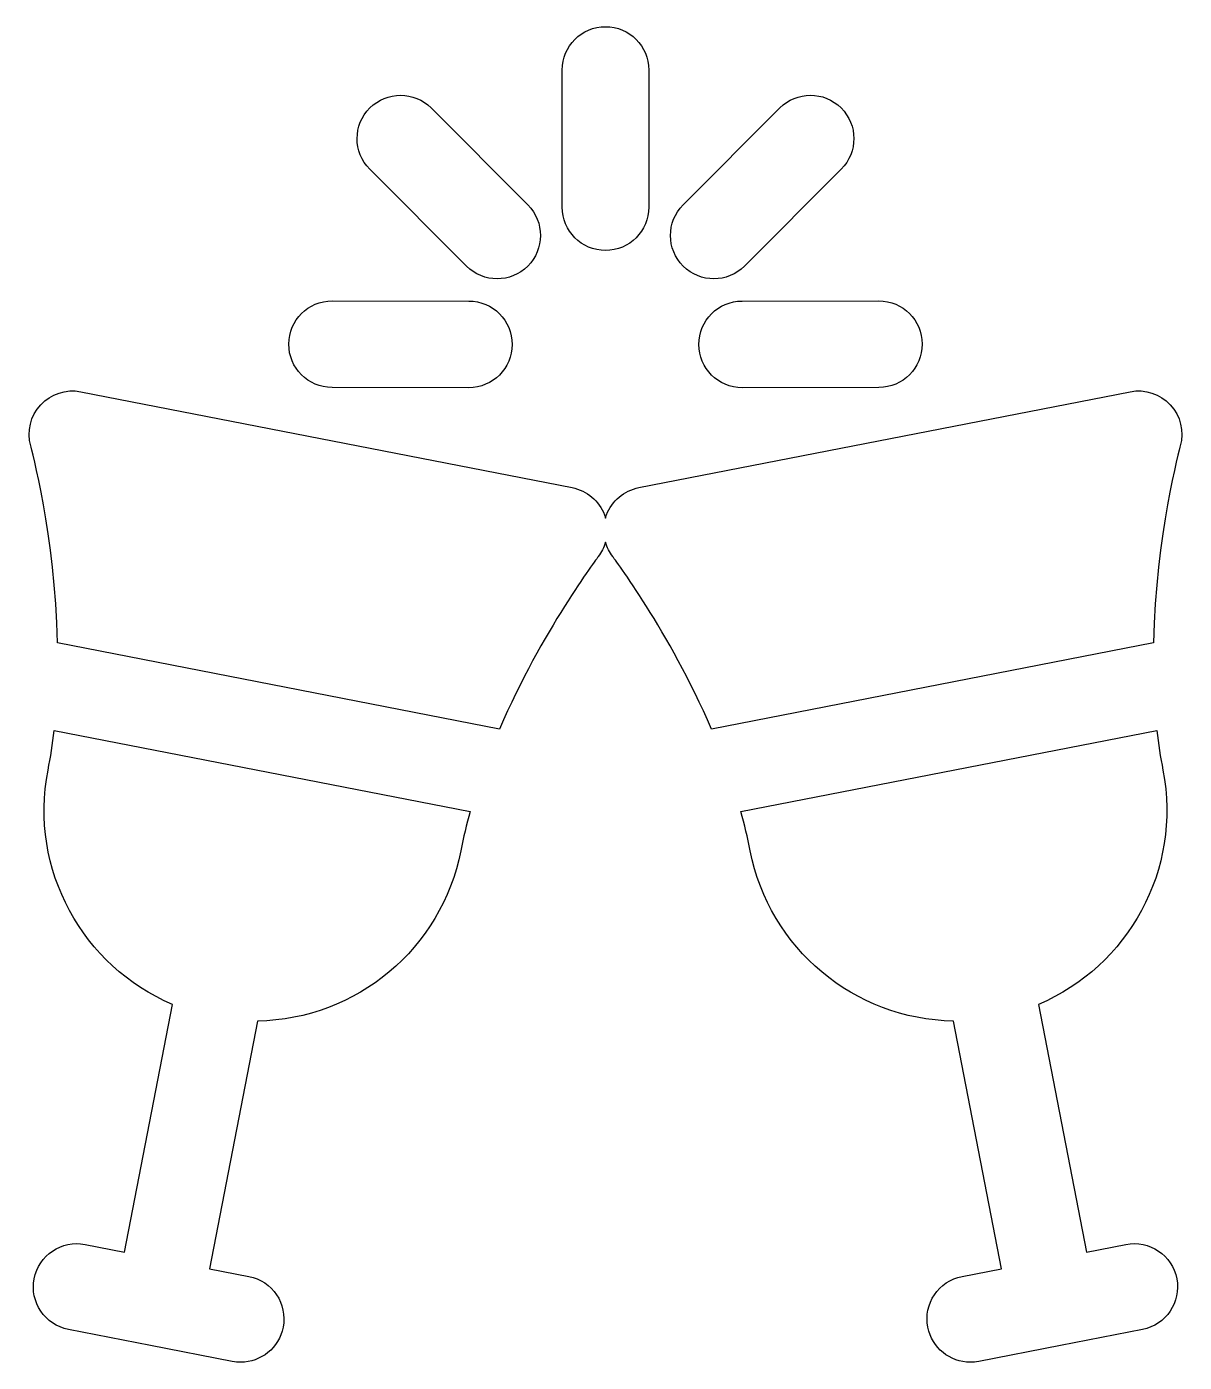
# Model space of a CAD drawing. Header units: centimetres. Extents: x -9.4 to 9.4, y -10.8 to 10.8.
import ezdxf

# ---------------------------------------------------------------- set-up
doc = ezdxf.new("R2010")
doc.units = ezdxf.units.CM
doc.header["$MEASUREMENT"] = 0
doc.layers.add('Layer 1', color=7, linetype='Continuous')

msp = doc.modelspace()

# ---------------------------------------------------------------- linework, layer by layer
at = {"layer": 'Layer 1'}
for points, knots in [([(-0.00007, 7.17849), (0.38681, 7.17849), (0.70041, 7.49216), (0.70041, 7.87897), (0.70041, 7.87897), (0.70041, 7.87897), (0.7004, 10.09452), (0.7004, 10.09452), (0.7004, 10.09452), (0.7004, 10.4814), (0.38673, 10.795), (-0.00008, 10.795), (-0.00008, 10.795), (-0.38689, 10.795), (-0.70056, 10.48133), (-0.70056, 10.09452), (-0.70056, 10.09452), (-0.70056, 10.09452), (-0.70056, 7.87904), (-0.70056, 7.87904), (-0.70056, 7.87904), (-0.70055, 7.49217), (-0.38688, 7.17849), (-0.00007, 7.17849)], [0, 0, 0, 0, 0.14285714, 0.14285714, 0.14285714, 0.14285714, 0.28571429, 0.28571429, 0.28571429, 0.28571429, 0.42857143, 0.42857143, 0.42857143, 0.42857143, 0.57142857, 0.57142857, 0.57142857, 0.57142857, 0.71428571, 0.71428571, 0.71428571, 0.71428571, 1, 1, 1, 1]), ([(-2.24798, 6.92545), (-2.1111, 6.7882), (-1.93162, 6.71958), (-1.75199, 6.71958), (-1.75199, 6.71958), (-1.57302, 6.71958), (-1.39405, 6.78769), (-1.25731, 6.92407), (-1.25731, 6.92407), (-0.9834, 7.19725), (-0.98282, 7.64076), (-1.25593, 7.91474), (-1.25593, 7.91474), (-1.25593, 7.91474), (-2.81826, 9.48143), (-2.81826, 9.48143), (-2.81826, 9.48143), (-3.09152, 9.75534), (-3.53487, 9.75599), (-3.80893, 9.48281), (-3.80893, 9.48281), (-4.08284, 9.20963), (-4.08342, 8.76612), (-3.81031, 8.49214), (-3.81031, 8.49214), (-3.81031, 8.49214), (-2.24798, 6.92545), (-2.24798, 6.92545)], [0, 0, 0, 0, 0.125, 0.125, 0.125, 0.125, 0.25, 0.25, 0.25, 0.25, 0.375, 0.375, 0.375, 0.375, 0.5, 0.5, 0.5, 0.5, 0.625, 0.625, 0.625, 0.625, 0.75, 0.75, 0.75, 0.75, 1, 1, 1, 1]), ([(1.75163, 6.71965), (1.93118, 6.71965), (2.11081, 6.78827), (2.24762, 6.92552), (2.24762, 6.92552), (2.24762, 6.92552), (3.80988, 8.49221), (3.80988, 8.49221), (3.80988, 8.49221), (4.08306, 8.76619), (4.08241, 9.20977), (3.8085, 9.48288), (3.8085, 9.48288), (3.53459, 9.75599), (3.09101, 9.75548), (2.81783, 9.4815), (2.81783, 9.4815), (2.81783, 9.4815), (1.25557, 7.91481), (1.25557, 7.91481), (1.25557, 7.91481), (0.98239, 7.64083), (0.98304, 7.19725), (1.25695, 6.92414), (1.25695, 6.92414), (1.39375, 6.78777), (1.57265, 6.71965), (1.75163, 6.71965)], [0, 0, 0, 0, 0.125, 0.125, 0.125, 0.125, 0.25, 0.25, 0.25, 0.25, 0.375, 0.375, 0.375, 0.375, 0.5, 0.5, 0.5, 0.5, 0.625, 0.625, 0.625, 0.625, 0.75, 0.75, 0.75, 0.75, 1, 1, 1, 1]), ([(-4.42028, 4.96301), (-4.42028, 4.96301), (-2.21069, 4.9593), (-2.21069, 4.9593), (-2.21069, 4.9593), (-2.21025, 4.9593), (-2.20989, 4.9593), (-2.20953, 4.9593), (-2.20953, 4.9593), (-1.82316, 4.9593), (-1.50964, 5.2721), (-1.50905, 5.65861), (-1.50905, 5.65861), (-1.50847, 6.04549), (-1.82149, 6.35967), (-2.20836, 6.36025), (-2.20836, 6.36025), (-2.20836, 6.36025), (-4.41795, 6.36396), (-4.41795, 6.36396), (-4.41795, 6.36396), (-4.41839, 6.36396), (-4.41875, 6.36396), (-4.41911, 6.36396), (-4.41911, 6.36396), (-4.80548, 6.36396), (-5.119, 6.05116), (-5.11959, 5.66465), (-5.11959, 5.66465), (-5.12025, 5.27777), (-4.80716, 4.96359), (-4.42028, 4.96301)], [0, 0, 0, 0, 0.11111111, 0.11111111, 0.11111111, 0.11111111, 0.22222222, 0.22222222, 0.22222222, 0.22222222, 0.33333333, 0.33333333, 0.33333333, 0.33333333, 0.44444444, 0.44444444, 0.44444444, 0.44444444, 0.55555556, 0.55555556, 0.55555556, 0.55555556, 0.66666667, 0.66666667, 0.66666667, 0.66666667, 0.77777778, 0.77777778, 0.77777778, 0.77777778, 1, 1, 1, 1]), ([(1.50868, 5.65862), (1.50926, 5.27211), (1.82279, 4.95931), (2.20916, 4.95931), (2.20916, 4.95931), (2.20952, 4.95931), (2.20996, 4.95931), (2.21032, 4.95931), (2.21032, 4.95931), (2.21032, 4.95931), (4.41999, 4.96302), (4.41999, 4.96302), (4.41999, 4.96302), (4.80694, 4.9636), (5.11996, 5.27786), (5.1193, 5.66466), (5.1193, 5.66466), (5.11872, 6.05117), (4.80519, 6.36397), (4.41882, 6.36397), (4.41882, 6.36397), (4.41846, 6.36397), (4.41802, 6.36397), (4.41766, 6.36397), (4.41766, 6.36397), (4.41766, 6.36397), (2.20799, 6.36026), (2.20799, 6.36026), (2.20799, 6.36026), (1.82105, 6.35967), (1.50803, 6.04549), (1.50868, 5.65862)], [0, 0, 0, 0, 0.11111111, 0.11111111, 0.11111111, 0.11111111, 0.22222222, 0.22222222, 0.22222222, 0.22222222, 0.33333333, 0.33333333, 0.33333333, 0.33333333, 0.44444444, 0.44444444, 0.44444444, 0.44444444, 0.55555556, 0.55555556, 0.55555556, 0.55555556, 0.66666667, 0.66666667, 0.66666667, 0.66666667, 0.77777778, 0.77777778, 0.77777778, 0.77777778, 1, 1, 1, 1]), ([(9.13061, 4.68278), (8.96589, 4.86102), (8.72069, 4.94135), (8.48218, 4.89461), (8.48218, 4.89461), (8.48218, 4.89461), (0.53764, 3.34406), (0.53764, 3.34406), (0.53764, 3.34406), (0.29971, 3.29768), (0.10293, 3.13129), (0.01701, 2.90463), (0.01701, 2.90463), (0.0101, 2.88653), (0.00538, 2.86792), (0.00007, 2.84953), (0.00007, 2.84953), (-0.00516, 2.86785), (-0.00989, 2.88639), (-0.01672, 2.90441), (-0.01672, 2.90441), (-0.1025, 3.13129), (-0.29964, 3.29768), (-0.53772, 3.34413), (-0.53772, 3.34413), (-0.53772, 3.34413), (-8.48233, 4.89468), (-8.48233, 4.89468), (-8.48233, 4.89468), (-8.72077, 4.94135), (-8.96552, 4.86095), (-9.13032, 4.68292), (-9.13032, 4.68292), (-9.29519, 4.50497), (-9.35611, 4.25417), (-9.29163, 4.02032), (-9.29163, 4.02032), (-9.28618, 4.0004), (-8.89552, 2.55867), (-8.8562, 0.83649), (-8.8562, 0.83649), (-8.8562, 0.83649), (-1.7126, -0.55814), (-1.7126, -0.55814), (-1.7126, -0.55814), (-1.03117, 1.02396), (-0.12875, 2.21381), (-0.11639, 2.22988), (-0.11639, 2.22988), (-0.06267, 2.29981), (-0.02392, 2.37825), (0.00007, 2.46046), (0.00007, 2.46046), (0.02399, 2.37846), (0.06259, 2.30017), (0.11609, 2.23031), (0.11609, 2.23031), (0.12859, 2.21395), (1.03116, 1.02396), (1.71259, -0.55814), (1.71259, -0.55814), (1.71259, -0.55814), (8.85619, 0.83641), (8.85619, 0.83641), (8.85619, 0.83641), (8.89544, 2.55859), (9.2861, 4.00025), (9.29148, 4.01981), (9.29148, 4.01981), (9.35632, 4.25374), (9.29548, 4.5046), (9.13061, 4.68278)], [0, 0, 0, 0, 0.05263158, 0.05263158, 0.05263158, 0.05263158, 0.10526316, 0.10526316, 0.10526316, 0.10526316, 0.15789474, 0.15789474, 0.15789474, 0.15789474, 0.21052632, 0.21052632, 0.21052632, 0.21052632, 0.26315789, 0.26315789, 0.26315789, 0.26315789, 0.31578947, 0.31578947, 0.31578947, 0.31578947, 0.36842105, 0.36842105, 0.36842105, 0.36842105, 0.42105263, 0.42105263, 0.42105263, 0.42105263, 0.47368421, 0.47368421, 0.47368421, 0.47368421, 0.52631579, 0.52631579, 0.52631579, 0.52631579, 0.57894737, 0.57894737, 0.57894737, 0.57894737, 0.63157895, 0.63157895, 0.63157895, 0.63157895, 0.68421053, 0.68421053, 0.68421053, 0.68421053, 0.73684211, 0.73684211, 0.73684211, 0.73684211, 0.78947368, 0.78947368, 0.78947368, 0.78947368, 0.84210526, 0.84210526, 0.84210526, 0.84210526, 0.89473684, 0.89473684, 0.89473684, 0.89473684, 1, 1, 1, 1]), ([(-9.01161, -1.22489), (-9.32368, -2.83098), (-8.44743, -4.39767), (-6.99901, -5.01048), (-6.99901, -5.01048), (-6.99901, -5.01048), (-7.7772, -9.01423), (-7.7772, -9.01423), (-7.7772, -9.01423), (-7.7772, -9.01423), (-8.41305, -8.89014), (-8.41305, -8.89014), (-8.41305, -8.89014), (-8.79258, -8.81592), (-9.1607, -9.06373), (-9.23471, -9.44348), (-9.23471, -9.44348), (-9.30886, -9.82323), (-9.06112, -10.19106), (-8.68137, -10.26514), (-8.68137, -10.26514), (-8.68137, -10.26514), (-7.35726, -10.52349), (-7.35726, -10.52349), (-7.35726, -10.52349), (-7.35719, -10.52349), (-7.35704, -10.52356), (-7.35697, -10.52356), (-7.35697, -10.52356), (-7.3569, -10.52356), (-7.35675, -10.52356), (-7.35668, -10.52356), (-7.35668, -10.52356), (-7.35668, -10.52356), (-6.03315, -10.78184), (-6.03315, -10.78184), (-6.03315, -10.78184), (-5.98786, -10.79071), (-5.94272, -10.795), (-5.89823, -10.795), (-5.89823, -10.795), (-5.5698, -10.795), (-5.2767, -10.56296), (-5.21149, -10.2285), (-5.21149, -10.2285), (-5.13734, -9.84875), (-5.38508, -9.48092), (-5.76483, -9.40684), (-5.76483, -9.40684), (-5.76483, -9.40684), (-6.40213, -9.28246), (-6.40213, -9.28246), (-6.40213, -9.28246), (-6.40213, -9.28246), (-5.62387, -5.27842), (-5.62387, -5.27842), (-5.62387, -5.27842), (-4.02388, -5.25545), (-2.64699, -4.10515), (-2.34001, -2.52559), (-2.34001, -2.52559), (-2.29865, -2.31274), (-2.24733, -2.10135), (-2.18903, -1.89243), (-2.18903, -1.89243), (-2.18903, -1.89243), (-8.91392, -0.57958), (-8.91392, -0.57958), (-8.91392, -0.57958), (-8.93811, -0.79578), (-8.9701, -1.01146), (-9.01161, -1.22489)], [0, 0, 0, 0, 0.05263158, 0.05263158, 0.05263158, 0.05263158, 0.10526316, 0.10526316, 0.10526316, 0.10526316, 0.15789474, 0.15789474, 0.15789474, 0.15789474, 0.21052632, 0.21052632, 0.21052632, 0.21052632, 0.26315789, 0.26315789, 0.26315789, 0.26315789, 0.31578947, 0.31578947, 0.31578947, 0.31578947, 0.36842105, 0.36842105, 0.36842105, 0.36842105, 0.42105263, 0.42105263, 0.42105263, 0.42105263, 0.47368421, 0.47368421, 0.47368421, 0.47368421, 0.52631579, 0.52631579, 0.52631579, 0.52631579, 0.57894737, 0.57894737, 0.57894737, 0.57894737, 0.63157895, 0.63157895, 0.63157895, 0.63157895, 0.68421053, 0.68421053, 0.68421053, 0.68421053, 0.73684211, 0.73684211, 0.73684211, 0.73684211, 0.78947368, 0.78947368, 0.78947368, 0.78947368, 0.84210526, 0.84210526, 0.84210526, 0.84210526, 0.89473684, 0.89473684, 0.89473684, 0.89473684, 1, 1, 1, 1]), ([(8.4129, -8.89014), (8.4129, -8.89014), (7.77705, -9.01423), (7.77705, -9.01423), (7.77705, -9.01423), (7.77705, -9.01423), (6.99886, -5.01041), (6.99886, -5.01041), (6.99886, -5.01041), (8.44743, -4.3976), (9.3236, -2.83098), (9.01153, -1.22489), (9.01153, -1.22489), (8.97009, -1.01153), (8.93811, -0.79578), (8.91383, -0.57966), (8.91383, -0.57966), (8.91383, -0.57966), (2.18894, -1.89251), (2.18894, -1.89251), (2.18894, -1.89251), (2.24724, -2.10143), (2.29856, -2.31275), (2.33992, -2.52567), (2.33992, -2.52567), (2.64698, -4.10537), (4.02365, -5.25561), (5.62378, -5.2785), (5.62378, -5.2785), (5.62378, -5.2785), (6.40204, -9.28254), (6.40204, -9.28254), (6.40204, -9.28254), (6.40204, -9.28254), (5.76474, -9.40692), (5.76474, -9.40692), (5.76474, -9.40692), (5.38499, -9.48099), (5.13725, -9.84882), (5.2114, -10.22858), (5.2114, -10.22858), (5.27661, -10.56304), (5.56971, -10.79508), (5.89814, -10.79508), (5.89814, -10.79508), (5.94263, -10.79508), (5.98777, -10.79086), (6.03306, -10.78192), (6.03306, -10.78192), (6.03306, -10.78192), (7.35659, -10.52364), (7.35659, -10.52364), (7.35659, -10.52364), (7.35666, -10.52364), (7.35681, -10.52364), (7.35688, -10.52364), (7.35688, -10.52364), (7.35695, -10.52364), (7.3571, -10.52357), (7.35717, -10.52357), (7.35717, -10.52357), (7.35717, -10.52357), (8.68128, -10.26522), (8.68128, -10.26522), (8.68128, -10.26522), (9.06103, -10.19115), (9.30877, -9.82332), (9.23462, -9.44356), (9.23462, -9.44356), (9.16048, -9.06373), (8.79265, -8.81541), (8.4129, -8.89014)], [0, 0, 0, 0, 0.05263158, 0.05263158, 0.05263158, 0.05263158, 0.10526316, 0.10526316, 0.10526316, 0.10526316, 0.15789474, 0.15789474, 0.15789474, 0.15789474, 0.21052632, 0.21052632, 0.21052632, 0.21052632, 0.26315789, 0.26315789, 0.26315789, 0.26315789, 0.31578947, 0.31578947, 0.31578947, 0.31578947, 0.36842105, 0.36842105, 0.36842105, 0.36842105, 0.42105263, 0.42105263, 0.42105263, 0.42105263, 0.47368421, 0.47368421, 0.47368421, 0.47368421, 0.52631579, 0.52631579, 0.52631579, 0.52631579, 0.57894737, 0.57894737, 0.57894737, 0.57894737, 0.63157895, 0.63157895, 0.63157895, 0.63157895, 0.68421053, 0.68421053, 0.68421053, 0.68421053, 0.73684211, 0.73684211, 0.73684211, 0.73684211, 0.78947368, 0.78947368, 0.78947368, 0.78947368, 0.84210526, 0.84210526, 0.84210526, 0.84210526, 0.89473684, 0.89473684, 0.89473684, 0.89473684, 1, 1, 1, 1])]:
    msp.add_open_spline(points, degree=3, knots=knots, dxfattribs=at)

doc.saveas('drawing.dxf')
